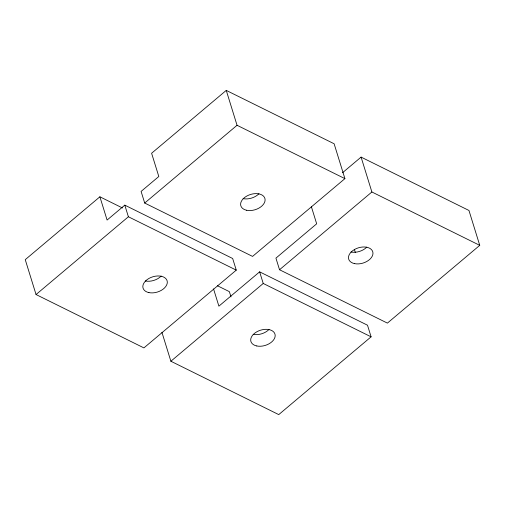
<?xml version="1.0" encoding="UTF-8"?>
<svg xmlns="http://www.w3.org/2000/svg" width="505" height="505" viewBox="0 0 505 505"><rect width="100%" height="100%" fill="white"/><g stroke="black" fill="none" stroke-linecap="round" stroke-linejoin="round"><path stroke-width="0.76" d="M99.889 196.798L25.25 259.652L36.044 294.535L143.912 347.901L236.264 270.131L232.666 258.503L124.798 205.137L107.092 220.054L99.889 196.798L122.488 207.978M226.253 90.395L151.607 153.249L158.81 176.504L141.097 191.414L144.695 203.042L252.563 256.407L344.915 178.637L334.121 143.761L226.253 90.395L237.047 125.278L344.915 178.637M36.044 294.535L128.396 216.765L236.264 270.131M144.695 203.042L237.047 125.278M342.485 172.767L361.088 157.099L468.956 210.465L479.75 245.348L387.398 323.112L279.53 269.746L275.932 258.124L316.673 223.81L311.332 206.564M161.922 332.296L170.879 361.239L278.747 414.605L371.099 336.835L367.501 325.207L259.633 271.848L218.892 306.156L213.552 288.904M170.879 361.239L263.231 283.469L371.099 336.835M279.53 269.746L371.882 191.982L479.75 245.348M217.352 285.704L229.371 291.65L231 296.902M361.088 157.099L371.882 191.982M354.377 249.394L355.305 252.393M259.633 271.848L263.231 283.469M124.798 205.137L128.396 216.765M258.951 193.737A12.581 7.966 -17.2 0 1 243.094 198.635M161.164 276.077A12.581 7.966 -17.2 0 1 145.314 280.976M366.813 247.103A12.581 7.966 -17.2 0 1 350.962 252.001M269.032 329.443A12.581 7.966 -17.2 0 1 253.175 334.342M246.692 210.263A12.581 7.966 -17.2 0 0 265.106 199.93A12.581 7.966 -17.2 0 0 246.775 196.066A12.581 7.966 -17.2 0 0 246.692 210.263M148.912 292.603A12.581 7.966 -17.2 0 0 167.319 282.27A12.581 7.966 -17.2 0 0 148.988 278.413A12.581 7.966 -17.2 0 0 148.912 292.603M354.56 263.623A12.581 7.966 -17.2 0 0 372.974 253.295A12.581 7.966 -17.2 0 0 354.636 249.432A12.581 7.966 -17.2 0 0 354.56 263.623M256.78 345.969A12.581 7.966 -17.2 0 0 275.187 335.636A12.581 7.966 -17.2 0 0 256.856 331.772A12.581 7.966 -17.2 0 0 256.78 345.969"/></g></svg>
